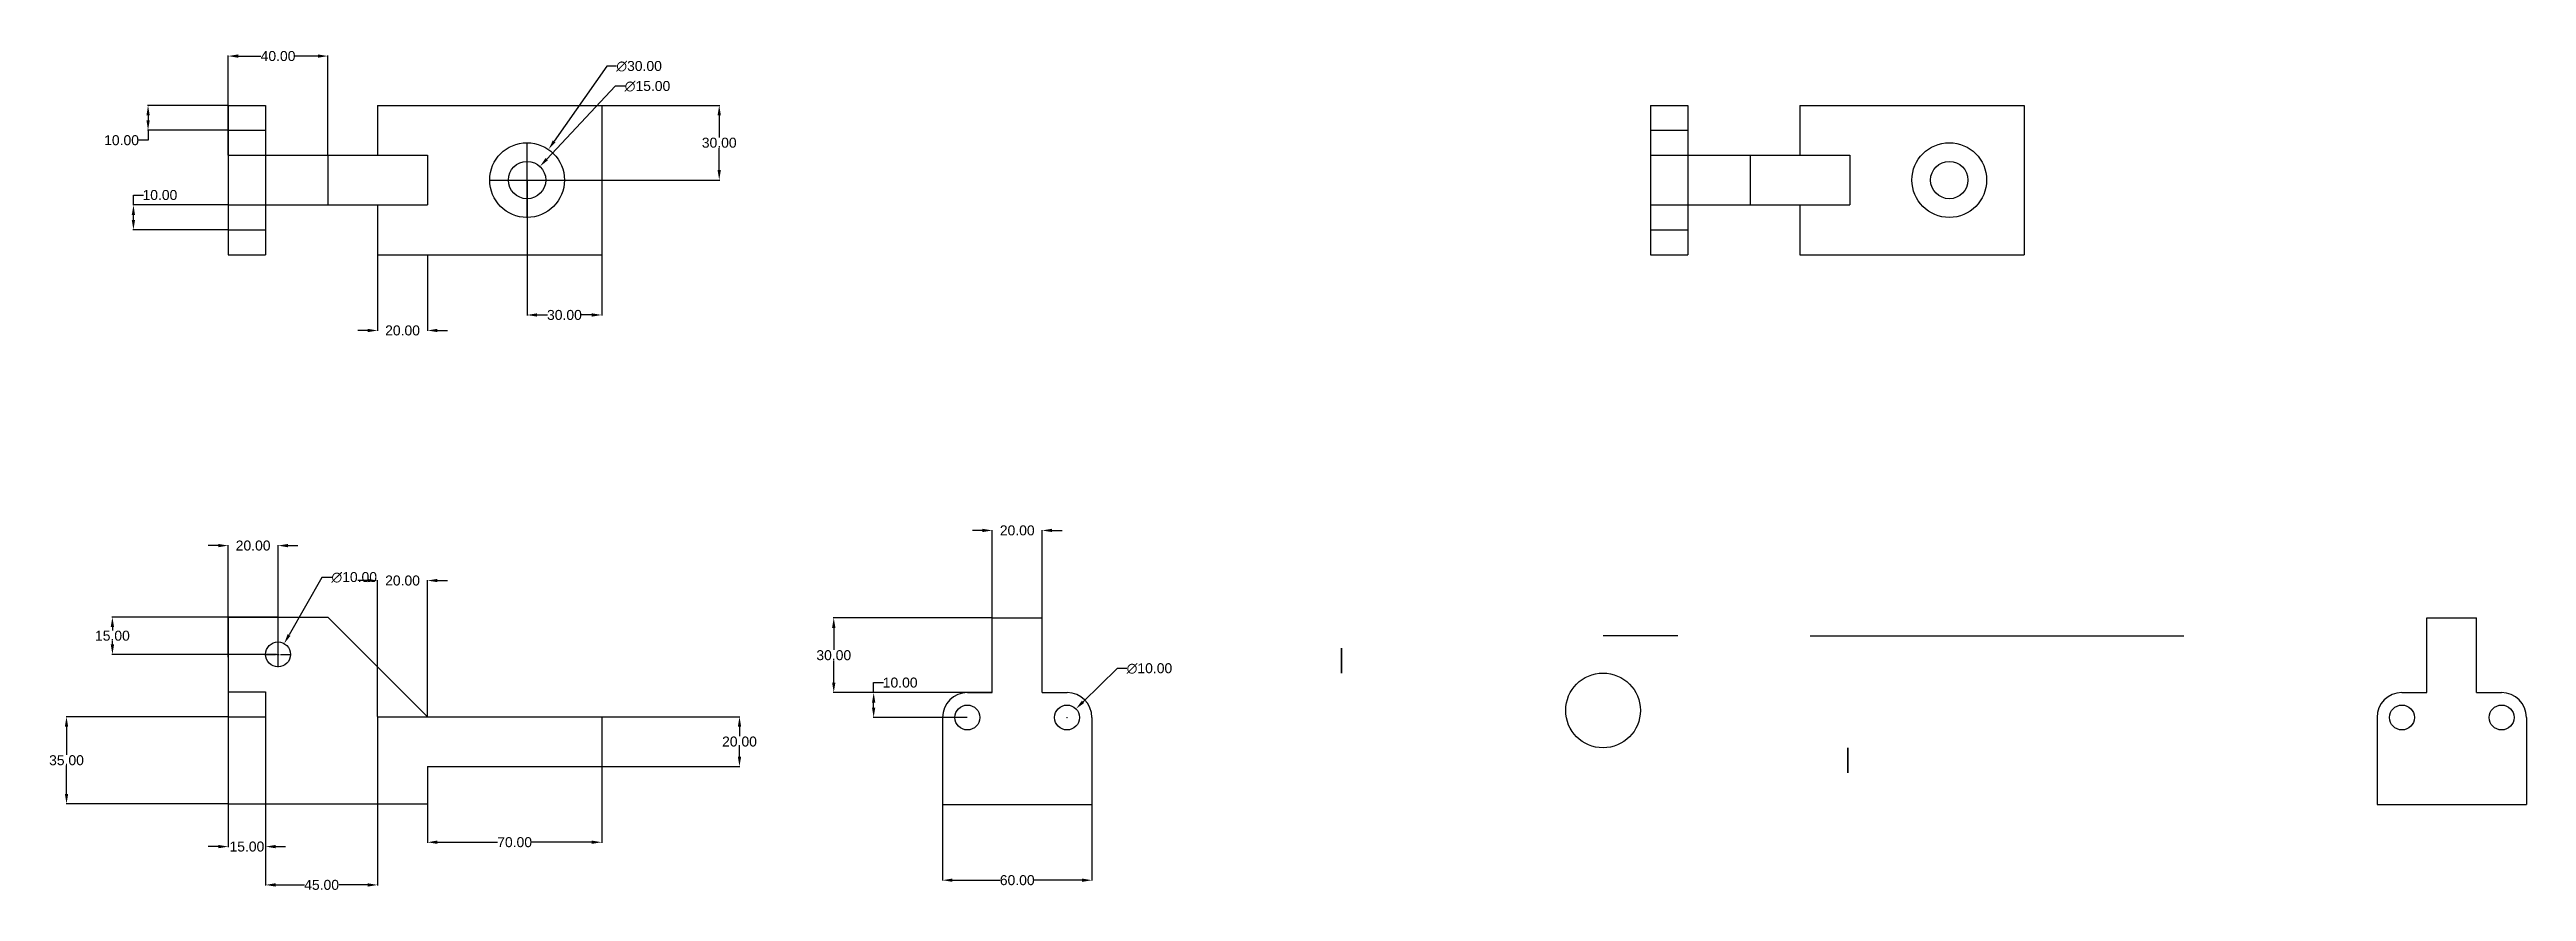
# Model space of a CAD drawing. Header units: millimetres. Extents: x 435 to 1430, y 198 to 536.
import ezdxf

# ---------------------------------------------------------------- set-up
doc = ezdxf.new("R2010")
doc.units = ezdxf.units.MM
doc.header["$MEASUREMENT"] = 0
doc.linetypes.add('CENTER2', pattern=[1.125, 0.75, -0.125, 0.125, -0.125])
doc.styles.get("Standard").update_dxf_attribs({"font": 'arial.ttf'})
doc.dimstyles.get("Standard").update_dxf_attribs({"dimtxt": 4, "dimasz": 4, "dimexe": 0.18, "dimexo": 0.0625, "dimgap": 0.09, "dimtad": 0, "dimtih": 1, "dimtoh": 1, "dimzin": 0, "dimdsep": 46, "dimtxsty": 'Standard', "dimcen": 0.09, "dimadec": 0, "dimazin": 0, "dimtfac": 1, "dimtofl": 0, "dimtmove": 0, "dimatfit": 3, "dimfxl": 1, "dimtolj": 1, "dimtzin": 0, "dimarcsym": 0})

# ---------------------------------------------------------------- blocks, each defined once
blk = doc.blocks.new('*D2')
at = {"color": 0, "lineweight": -2, "transparency": 16777216}
for p, q in [((626.86, 513.36), (704.13, 513.36)), ((703.95, 509.36), (703.95, 500.5)), ((703.95, 487.36), (703.95, 496.23)), ((626.86, 483.36), (704.13, 483.36))]:
    blk.add_line(p, q, dxfattribs=at)
at = {"color": 0, "transparency": 16777216}
for points in [[(703.28, 509.36), (704.62, 509.36), (703.95, 513.36)], [(703.28, 487.36), (704.62, 487.36), (703.95, 483.36)]]:
    blk.add_solid(points, dxfattribs=at)
at = {"layer": 'Defpoints', "color": 0, "transparency": 16777216}
for p in [(626.8, 513.36), (703.95, 513.36), (626.8, 483.36)]:
    blk.add_point(p, dxfattribs=at)
at = {"color": 0, "transparency": 16777216, "insert": (703.95, 498.36), "char_height": 4, "attachment_point": 5}
blk.add_mtext('\\A1;30.00', dxfattribs=at)
blk = doc.blocks.new('*D3')
at = {"color": 0, "lineweight": -2, "transparency": 16777216}
for p, q in [((626.8, 483.3), (626.8, 429.01)), ((656.8, 483.3), (656.8, 429.01)), ((630.8, 429.19), (634.97, 429.19)), ((652.8, 429.19), (648.63, 429.19))]:
    blk.add_line(p, q, dxfattribs=at)
at = {"color": 0, "transparency": 16777216}
for points in [[(630.8, 429.86), (630.8, 428.53), (626.8, 429.19)], [(652.8, 429.86), (652.8, 428.53), (656.8, 429.19)]]:
    blk.add_solid(points, dxfattribs=at)
at = {"layer": 'Defpoints', "color": 0, "transparency": 16777216}
for p in [(626.8, 483.36), (656.8, 483.36), (656.8, 429.19)]:
    blk.add_point(p, dxfattribs=at)
at = {"color": 0, "transparency": 16777216, "insert": (641.8, 429.19), "char_height": 4, "attachment_point": 5}
blk.add_mtext('\\A1;30.00', dxfattribs=at)
blk = doc.blocks.new('*D4')
at = {"color": 0, "lineweight": -2, "transparency": 16777216}
for p, q in [((566.8, 453.3), (566.8, 422.79)), ((586.8, 453.3), (586.8, 422.79)), ((562.8, 422.97), (558.8, 422.97)), ((590.8, 422.97), (594.8, 422.97))]:
    blk.add_line(p, q, dxfattribs=at)
at = {"color": 0, "transparency": 16777216}
for points in [[(562.8, 423.64), (562.8, 422.3), (566.8, 422.97)], [(590.8, 423.64), (590.8, 422.3), (586.8, 422.97)]]:
    blk.add_solid(points, dxfattribs=at)
at = {"layer": 'Defpoints', "color": 0, "transparency": 16777216}
for p in [(566.8, 453.36), (586.8, 453.36), (586.8, 422.97)]:
    blk.add_point(p, dxfattribs=at)
at = {"color": 0, "transparency": 16777216, "insert": (576.8, 422.97), "char_height": 4, "attachment_point": 5}
blk.add_mtext('\\A1;20.00', dxfattribs=at)
blk = doc.blocks.new('*D8')
at = {"color": 0, "lineweight": -2, "transparency": 16777216}
for p, q in [((658.77, 529.06), (637.69, 498.93)), ((662.77, 529.06), (658.77, 529.06)), ((626.71, 483.36), (626.89, 483.36)), ((626.8, 483.27), (626.8, 483.45))]:
    blk.add_line(p, q, dxfattribs=at)
at = {"color": 0, "transparency": 16777216}
blk.add_solid([(637.14, 499.31), (638.24, 498.55), (635.4, 495.65)], dxfattribs=at)
at = {"layer": 'Defpoints', "color": 0, "transparency": 16777216}
for p in [(635.4, 495.65), (618.2, 471.07)]:
    blk.add_point(p, dxfattribs=at)
at = {"color": 0, "transparency": 16777216, "insert": (671.78, 529.06), "char_height": 4, "attachment_point": 5}
blk.add_mtext('\\A1;∅30.00', dxfattribs=at)
blk = doc.blocks.new('*D9')
at = {"color": 0, "lineweight": -2, "transparency": 16777216}
for p, q in [((662.15, 521.02), (634.67, 491.75)), ((666.15, 521.02), (662.15, 521.02)), ((626.71, 483.36), (626.89, 483.36)), ((626.8, 483.27), (626.8, 483.45))]:
    blk.add_line(p, q, dxfattribs=at)
at = {"color": 0, "transparency": 16777216}
blk.add_solid([(634.18, 492.2), (635.15, 491.29), (631.93, 488.83)], dxfattribs=at)
at = {"layer": 'Defpoints', "color": 0, "transparency": 16777216}
for p in [(631.93, 488.83), (621.66, 477.89)]:
    blk.add_point(p, dxfattribs=at)
at = {"color": 0, "transparency": 16777216, "insert": (675.15, 521.02), "char_height": 4, "attachment_point": 5}
blk.add_mtext('\\A1;∅15.00', dxfattribs=at)
blk = doc.blocks.new('*D10')
at = {"color": 0, "lineweight": -2, "transparency": 16777216}
for p, q in [((506.74, 513.36), (474.44, 513.36)), ((474.62, 509.36), (474.62, 507.36)), ((474.62, 499.36), (470.62, 499.36)), ((506.74, 503.36), (474.44, 503.36)), ((474.62, 503.36), (474.62, 499.36))]:
    blk.add_line(p, q, dxfattribs=at)
at = {"color": 0, "transparency": 16777216}
for points in [[(473.96, 509.36), (475.29, 509.36), (474.62, 513.36)], [(473.96, 507.36), (475.29, 507.36), (474.62, 503.36)]]:
    blk.add_solid(points, dxfattribs=at)
at = {"layer": 'Defpoints', "color": 0, "transparency": 16777216}
for p in [(506.8, 513.36), (474.62, 503.36), (506.8, 503.36)]:
    blk.add_point(p, dxfattribs=at)
at = {"color": 0, "transparency": 16777216, "insert": (463.98, 499.36), "char_height": 4, "attachment_point": 5}
blk.add_mtext('\\A1;10.00', dxfattribs=at)
blk = doc.blocks.new('*D11')
at = {"color": 0, "lineweight": -2, "transparency": 16777216}
for p, q in [((506.74, 473.36), (468.56, 473.36)), ((468.74, 473.36), (468.74, 477.36)), ((468.74, 477.36), (472.74, 477.36)), ((468.74, 467.36), (468.74, 469.36)), ((506.74, 463.36), (468.56, 463.36))]:
    blk.add_line(p, q, dxfattribs=at)
at = {"color": 0, "transparency": 16777216}
for points in [[(468.07, 469.36), (469.4, 469.36), (468.74, 473.36)], [(468.07, 467.36), (469.4, 467.36), (468.74, 463.36)]]:
    blk.add_solid(points, dxfattribs=at)
at = {"layer": 'Defpoints', "color": 0, "transparency": 16777216}
for p in [(468.74, 473.36), (506.8, 473.36), (506.8, 463.36)]:
    blk.add_point(p, dxfattribs=at)
at = {"color": 0, "transparency": 16777216, "insert": (479.38, 477.36), "char_height": 4, "attachment_point": 5}
blk.add_mtext('\\A1;10.00', dxfattribs=at)
blk = doc.blocks.new('*D12')
at = {"color": 0, "lineweight": -2, "transparency": 16777216}
for p, q in [((506.8, 493.43), (506.8, 533.34)), ((510.8, 533.16), (519.88, 533.16)), ((542.8, 533.16), (533.71, 533.16)), ((546.8, 493.43), (546.8, 533.34))]:
    blk.add_line(p, q, dxfattribs=at)
at = {"color": 0, "transparency": 16777216}
for points in [[(510.8, 533.83), (510.8, 532.5), (506.8, 533.16)], [(542.8, 533.83), (542.8, 532.5), (546.8, 533.16)]]:
    blk.add_solid(points, dxfattribs=at)
at = {"layer": 'Defpoints', "color": 0, "transparency": 16777216}
for p in [(546.8, 533.16), (506.8, 493.36), (546.8, 493.36)]:
    blk.add_point(p, dxfattribs=at)
at = {"color": 0, "transparency": 16777216, "insert": (526.8, 533.16), "char_height": 4, "attachment_point": 5}
blk.add_mtext('\\A1;40.00', dxfattribs=at)
blk = doc.blocks.new('*U13')
at = {"color": 0, "linetype": 'CENTER2', "transparency": 16777216}
for p, q in [((-5.12, 0), (-1, 0)), ((0, 1), (0, 5.12)), ((1, 0), (5.12, 0)), ((0, -5.12), (0, -1))]:
    blk.add_line(p, q, dxfattribs=at)
at = {"color": 0, "linetype": 'Continuous', "transparency": 16777216}
for p, q in [((-0.5, 0), (0.5, 0)), ((0, -0.5), (0, 0.5))]:
    blk.add_line(p, q, dxfattribs=at)
blk = doc.blocks.new('*U14')
at = {"color": 0, "linetype": 'CENTER2', "transparency": 16777216}
for p, q in [((0, 3), (0, 15.12)), ((-15.12, 0), (-3, 0)), ((3, 0), (15.12, 0)), ((0, -15.12), (0, -3))]:
    blk.add_line(p, q, dxfattribs=at)
at = {"color": 0, "linetype": 'Continuous', "transparency": 16777216}
for p, q in [((-1.5, 0), (1.5, 0)), ((0, -1.5), (0, 1.5))]:
    blk.add_line(p, q, dxfattribs=at)
blk = doc.blocks.new('*U15')
at = {"color": 0, "linetype": 'CENTER2', "transparency": 16777216}
for p, q in [((-7.62, 0), (-1.5, 0)), ((0, 1.5), (0, 7.62)), ((1.5, 0), (7.62, 0)), ((0, -7.62), (0, -1.5))]:
    blk.add_line(p, q, dxfattribs=at)
at = {"color": 0, "linetype": 'Continuous', "transparency": 16777216}
for p, q in [((-0.75, 0), (0.75, 0)), ((0, -0.75), (0, 0.75))]:
    blk.add_line(p, q, dxfattribs=at)
blk = doc.blocks.new('*U17')
at = {"color": 0, "linetype": 'CENTER2', "transparency": 16777216}
for p, q in [((-5.12, 0), (-1, 0)), ((0, 1), (0, 5.12)), ((1, 0), (5.12, 0)), ((0, -5.12), (0, -1))]:
    blk.add_line(p, q, dxfattribs=at)
at = {"color": 0, "linetype": 'Continuous', "transparency": 16777216}
for p, q in [((-0.5, 0), (0.5, 0)), ((0, -0.5), (0, 0.5))]:
    blk.add_line(p, q, dxfattribs=at)
blk = doc.blocks.new('*D18')
at = {"color": 0, "lineweight": -2, "transparency": 16777216}
for p, q in [((506.74, 267.88), (441.69, 267.88)), ((441.87, 263.88), (441.87, 252.52)), ((441.87, 236.88), (441.87, 248.25)), ((506.74, 232.88), (441.69, 232.88))]:
    blk.add_line(p, q, dxfattribs=at)
at = {"color": 0, "transparency": 16777216}
for points in [[(441.21, 263.88), (442.54, 263.88), (441.87, 267.88)], [(441.21, 236.88), (442.54, 236.88), (441.87, 232.88)]]:
    blk.add_solid(points, dxfattribs=at)
at = {"layer": 'Defpoints', "color": 0, "transparency": 16777216}
for p in [(506.8, 267.88), (441.87, 232.88), (506.8, 232.88)]:
    blk.add_point(p, dxfattribs=at)
at = {"color": 0, "transparency": 16777216, "insert": (441.87, 250.38), "char_height": 4, "attachment_point": 5}
blk.add_mtext('\\A1;35.00', dxfattribs=at)
blk = doc.blocks.new('*D19')
at = {"color": 0, "lineweight": -2, "transparency": 16777216}
for p, q in [((506.8, 232.82), (506.8, 215.53)), ((521.8, 232.82), (521.8, 215.53)), ((502.8, 215.71), (498.8, 215.71)), ((525.8, 215.71), (529.8, 215.71))]:
    blk.add_line(p, q, dxfattribs=at)
at = {"color": 0, "transparency": 16777216}
for points in [[(502.8, 216.38), (502.8, 215.05), (506.8, 215.71)], [(525.8, 216.38), (525.8, 215.05), (521.8, 215.71)]]:
    blk.add_solid(points, dxfattribs=at)
at = {"layer": 'Defpoints', "color": 0, "transparency": 16777216}
for p in [(506.8, 232.88), (521.8, 232.88), (521.8, 215.71)]:
    blk.add_point(p, dxfattribs=at)
at = {"color": 0, "transparency": 16777216, "insert": (514.3, 215.71), "char_height": 4, "attachment_point": 5}
blk.add_mtext('\\A1;15.00', dxfattribs=at)
blk = doc.blocks.new('*D20')
at = {"color": 0, "lineweight": -2, "transparency": 16777216}
for p, q in [((521.8, 232.82), (521.8, 200.15)), ((566.8, 232.82), (566.8, 200.15)), ((525.8, 200.33), (537.38, 200.33)), ((562.8, 200.33), (551.21, 200.33))]:
    blk.add_line(p, q, dxfattribs=at)
at = {"color": 0, "transparency": 16777216}
for points in [[(525.8, 200.99), (525.8, 199.66), (521.8, 200.33)], [(562.8, 200.99), (562.8, 199.66), (566.8, 200.33)]]:
    blk.add_solid(points, dxfattribs=at)
at = {"layer": 'Defpoints', "color": 0, "transparency": 16777216}
for p in [(521.8, 232.88), (566.8, 232.88), (566.8, 200.33)]:
    blk.add_point(p, dxfattribs=at)
at = {"color": 0, "transparency": 16777216, "insert": (544.3, 200.33), "char_height": 4, "attachment_point": 5}
blk.add_mtext('\\A1;45.00', dxfattribs=at)
blk = doc.blocks.new('*D21')
at = {"color": 0, "lineweight": -2, "transparency": 16777216}
for p, q in [((562.8, 322.55), (558.8, 322.55)), ((566.8, 267.94), (566.8, 322.73)), ((586.8, 267.94), (586.8, 322.73)), ((590.8, 322.55), (594.8, 322.55))]:
    blk.add_line(p, q, dxfattribs=at)
at = {"color": 0, "transparency": 16777216}
for points in [[(562.8, 323.22), (562.8, 321.89), (566.8, 322.55)], [(590.8, 323.22), (590.8, 321.89), (586.8, 322.55)]]:
    blk.add_solid(points, dxfattribs=at)
at = {"layer": 'Defpoints', "color": 0, "transparency": 16777216}
for p in [(586.8, 322.55), (566.8, 267.88), (586.8, 267.88)]:
    blk.add_point(p, dxfattribs=at)
at = {"color": 0, "transparency": 16777216, "insert": (576.8, 322.55), "char_height": 4, "attachment_point": 5}
blk.add_mtext('\\A1;20.00', dxfattribs=at)
blk = doc.blocks.new('*D22')
at = {"color": 0, "lineweight": -2, "transparency": 16777216}
for p, q in [((586.8, 247.82), (586.8, 217.29)), ((656.8, 247.82), (656.8, 217.29)), ((590.8, 217.47), (614.98, 217.47)), ((652.8, 217.47), (628.61, 217.47))]:
    blk.add_line(p, q, dxfattribs=at)
at = {"color": 0, "transparency": 16777216}
for points in [[(590.8, 218.14), (590.8, 216.81), (586.8, 217.47)], [(652.8, 218.14), (652.8, 216.81), (656.8, 217.47)]]:
    blk.add_solid(points, dxfattribs=at)
at = {"layer": 'Defpoints', "color": 0, "transparency": 16777216}
for p in [(586.8, 247.88), (656.8, 247.88), (656.8, 217.47)]:
    blk.add_point(p, dxfattribs=at)
at = {"color": 0, "transparency": 16777216, "insert": (621.8, 217.47), "char_height": 4, "attachment_point": 5}
blk.add_mtext('\\A1;70.00', dxfattribs=at)
blk = doc.blocks.new('*D23')
at = {"color": 0, "lineweight": -2, "transparency": 16777216}
for p, q in [((656.86, 267.88), (712.27, 267.88)), ((712.09, 263.88), (712.09, 260.01)), ((712.09, 251.88), (712.09, 255.75)), ((656.86, 247.88), (712.27, 247.88))]:
    blk.add_line(p, q, dxfattribs=at)
at = {"color": 0, "transparency": 16777216}
for points in [[(711.42, 263.88), (712.76, 263.88), (712.09, 267.88)], [(711.42, 251.88), (712.76, 251.88), (712.09, 247.88)]]:
    blk.add_solid(points, dxfattribs=at)
at = {"layer": 'Defpoints', "color": 0, "transparency": 16777216}
for p in [(656.8, 267.88), (656.8, 247.88), (712.09, 247.88)]:
    blk.add_point(p, dxfattribs=at)
at = {"color": 0, "transparency": 16777216, "insert": (712.09, 257.88), "char_height": 4, "attachment_point": 5}
blk.add_mtext('\\A1;20.00', dxfattribs=at)
blk = doc.blocks.new('*D24')
at = {"color": 0, "lineweight": -2, "transparency": 16777216}
for p, q in [((502.8, 336.59), (498.8, 336.59)), ((506.8, 291.8), (506.8, 336.77)), ((526.8, 291.8), (526.8, 336.77)), ((530.8, 336.59), (534.8, 336.59))]:
    blk.add_line(p, q, dxfattribs=at)
at = {"color": 0, "transparency": 16777216}
for points in [[(502.8, 337.25), (502.8, 335.92), (506.8, 336.59)], [(530.8, 337.25), (530.8, 335.92), (526.8, 336.59)]]:
    blk.add_solid(points, dxfattribs=at)
at = {"layer": 'Defpoints', "color": 0, "transparency": 16777216}
for p in [(526.8, 336.59), (506.8, 291.74), (526.8, 291.74)]:
    blk.add_point(p, dxfattribs=at)
at = {"color": 0, "transparency": 16777216, "insert": (516.8, 336.59), "char_height": 4, "attachment_point": 5}
blk.add_mtext('\\A1;20.00', dxfattribs=at)
blk = doc.blocks.new('*D25')
at = {"color": 0, "lineweight": -2, "transparency": 16777216}
for p, q in [((526.74, 307.88), (460.12, 307.88)), ((460.3, 303.88), (460.3, 302.51)), ((526.24, 292.88), (460.12, 292.88)), ((460.3, 296.88), (460.3, 298.25))]:
    blk.add_line(p, q, dxfattribs=at)
at = {"color": 0, "transparency": 16777216}
for points in [[(459.63, 303.88), (460.97, 303.88), (460.3, 307.88)], [(459.63, 296.88), (460.97, 296.88), (460.3, 292.88)]]:
    blk.add_solid(points, dxfattribs=at)
at = {"layer": 'Defpoints', "color": 0, "transparency": 16777216}
for p in [(460.3, 307.88), (526.8, 307.88), (526.3, 292.88)]:
    blk.add_point(p, dxfattribs=at)
at = {"color": 0, "transparency": 16777216, "insert": (460.3, 300.38), "char_height": 4, "attachment_point": 5}
blk.add_mtext('\\A1;15.00', dxfattribs=at)
blk = doc.blocks.new('*D26')
at = {"color": 0, "lineweight": -2, "transparency": 16777216}
for p, q in [((544.38, 323.83), (531.24, 300.71)), ((548.38, 323.83), (544.38, 323.83)), ((526.71, 292.88), (526.89, 292.88)), ((526.8, 292.79), (526.8, 292.97))]:
    blk.add_line(p, q, dxfattribs=at)
at = {"color": 0, "transparency": 16777216}
blk.add_solid([(530.66, 301.04), (531.82, 300.38), (529.27, 297.23)], dxfattribs=at)
at = {"layer": 'Defpoints', "color": 0, "transparency": 16777216}
for p in [(524.33, 288.53), (529.27, 297.23)]:
    blk.add_point(p, dxfattribs=at)
at = {"color": 0, "transparency": 16777216, "insert": (557.39, 323.83), "char_height": 4, "attachment_point": 5}
blk.add_mtext('\\A1;∅10.00', dxfattribs=at)
blk = doc.blocks.new('*D27')
at = {"color": 0, "lineweight": -2, "transparency": 16777216}
for p, q in [((863.68, 287.22), (850.04, 273.85)), ((867.68, 287.22), (863.68, 287.22)), ((843.52, 267.56), (843.7, 267.56)), ((843.61, 267.47), (843.61, 267.65))]:
    blk.add_line(p, q, dxfattribs=at)
at = {"color": 0, "transparency": 16777216}
blk.add_solid([(849.57, 274.33), (850.5, 273.38), (847.18, 271.05)], dxfattribs=at)
at = {"layer": 'Defpoints', "color": 0, "transparency": 16777216}
for p in [(847.18, 271.05), (840.03, 264.06)]:
    blk.add_point(p, dxfattribs=at)
at = {"color": 0, "transparency": 16777216, "insert": (876.69, 287.22), "char_height": 4, "attachment_point": 5}
blk.add_mtext('\\A1;∅10.00', dxfattribs=at)
blk = doc.blocks.new('*D28')
at = {"color": 0, "lineweight": -2, "transparency": 16777216}
for p, q in [((809.61, 342.67), (805.61, 342.67)), ((813.61, 307.62), (813.61, 342.85)), ((833.61, 307.62), (833.61, 342.85)), ((837.61, 342.67), (841.61, 342.67))]:
    blk.add_line(p, q, dxfattribs=at)
at = {"color": 0, "transparency": 16777216}
for points in [[(809.61, 343.34), (809.61, 342.01), (813.61, 342.67)], [(837.61, 343.34), (837.61, 342.01), (833.61, 342.67)]]:
    blk.add_solid(points, dxfattribs=at)
at = {"layer": 'Defpoints', "color": 0, "transparency": 16777216}
for p in [(833.61, 342.67), (813.61, 307.56), (833.61, 307.56)]:
    blk.add_point(p, dxfattribs=at)
at = {"color": 0, "transparency": 16777216, "insert": (823.61, 342.67), "char_height": 4, "attachment_point": 5}
blk.add_mtext('\\A1;20.00', dxfattribs=at)
blk = doc.blocks.new('*D29')
at = {"color": 0, "lineweight": -2, "transparency": 16777216}
for p, q in [((813.54, 307.56), (749.76, 307.56)), ((749.94, 303.56), (749.94, 294.69)), ((749.94, 281.56), (749.94, 290.42)), ((813.54, 277.56), (749.76, 277.56))]:
    blk.add_line(p, q, dxfattribs=at)
at = {"color": 0, "transparency": 16777216}
for points in [[(749.27, 303.56), (750.6, 303.56), (749.94, 307.56)], [(749.27, 281.56), (750.6, 281.56), (749.94, 277.56)]]:
    blk.add_solid(points, dxfattribs=at)
at = {"layer": 'Defpoints', "color": 0, "transparency": 16777216}
for p in [(813.61, 307.56), (749.94, 277.56), (813.61, 277.56)]:
    blk.add_point(p, dxfattribs=at)
at = {"color": 0, "transparency": 16777216, "insert": (749.94, 292.56), "char_height": 4, "attachment_point": 5}
blk.add_mtext('\\A1;30.00', dxfattribs=at)
blk = doc.blocks.new('*D30')
at = {"color": 0, "lineweight": -2, "transparency": 16777216}
for p, q in [((793.61, 232.49), (793.61, 202.04)), ((853.61, 232.49), (853.61, 202.04)), ((797.61, 202.22), (816.76, 202.22)), ((849.61, 202.22), (830.45, 202.22))]:
    blk.add_line(p, q, dxfattribs=at)
at = {"color": 0, "transparency": 16777216}
for points in [[(797.61, 202.89), (797.61, 201.55), (793.61, 202.22)], [(849.61, 202.89), (849.61, 201.55), (853.61, 202.22)]]:
    blk.add_solid(points, dxfattribs=at)
at = {"layer": 'Defpoints', "color": 0, "transparency": 16777216}
for p in [(793.61, 232.56), (853.61, 232.56), (853.61, 202.22)]:
    blk.add_point(p, dxfattribs=at)
at = {"color": 0, "transparency": 16777216, "insert": (823.61, 202.22), "char_height": 4, "attachment_point": 5}
blk.add_mtext('\\A1;60.00', dxfattribs=at)
blk = doc.blocks.new('*D31')
at = {"color": 0, "lineweight": -2, "transparency": 16777216}
for p, q in [((765.96, 277.56), (765.96, 281.56)), ((765.96, 281.56), (769.96, 281.56)), ((803.54, 277.56), (765.78, 277.56)), ((765.96, 271.56), (765.96, 273.56)), ((803.54, 267.56), (765.78, 267.56))]:
    blk.add_line(p, q, dxfattribs=at)
at = {"color": 0, "transparency": 16777216}
for points in [[(765.29, 273.56), (766.63, 273.56), (765.96, 277.56)], [(765.29, 271.56), (766.63, 271.56), (765.96, 267.56)]]:
    blk.add_solid(points, dxfattribs=at)
at = {"layer": 'Defpoints', "color": 0, "transparency": 16777216}
for p in [(765.96, 277.56), (803.61, 277.56), (803.61, 267.56)]:
    blk.add_point(p, dxfattribs=at)
at = {"color": 0, "transparency": 16777216, "insert": (776.6, 281.56), "char_height": 4, "attachment_point": 5}
blk.add_mtext('\\A1;10.00', dxfattribs=at)

msp = doc.modelspace()

# ---------------------------------------------------------------- linework, layer by layer
for p, q in [((506.798, 513.363), (506.798, 453.363)), ((506.798, 513.363), (521.798, 513.363)), ((521.798, 513.363), (521.798, 453.363)), ((566.798, 513.363), (656.798, 513.363)), ((566.798, 513.363), (566.798, 493.363)), ((566.798, 513.363), (586.798, 513.363)), ((656.798, 513.363), (656.798, 453.363)), ((1077.848, 513.363), (1092.848, 513.363)), ((1077.848, 513.363), (1077.848, 453.363)), ((1092.848, 513.363), (1092.848, 453.363)), ((1137.848, 513.363), (1157.848, 513.363)), ((1137.848, 513.363), (1227.848, 513.363)), ((1137.848, 513.363), (1137.848, 493.363)), ((1227.848, 513.363), (1227.848, 453.363)), ((506.798, 503.363), (521.798, 503.363)), ((1077.848, 503.363), (1092.848, 503.363)), ((506.798, 493.363), (586.798, 493.363)), ((546.798, 493.363), (546.798, 473.363)), ((586.798, 493.363), (586.798, 473.363)), ((1077.848, 493.363), (1157.848, 493.363)), ((1117.848, 493.363), (1117.848, 473.363)), ((1157.848, 493.363), (1157.848, 473.363)), ((506.798, 473.363), (586.798, 473.363)), ((566.798, 473.363), (566.798, 453.363)), ((1077.848, 473.363), (1157.848, 473.363)), ((1137.848, 473.363), (1137.848, 453.363)), ((506.798, 463.363), (521.798, 463.363)), ((1077.848, 463.363), (1092.848, 463.363)), ((506.798, 453.363), (521.798, 453.363)), ((566.798, 453.363), (656.798, 453.363)), ((566.798, 453.363), (586.798, 453.363)), ((656.798, 456.158), (656.798, 453.363)), ((1077.848, 453.363), (1092.848, 453.363)), ((1137.848, 453.363), (1157.848, 453.363)), ((1137.848, 453.363), (1227.848, 453.363)), ((506.798, 307.882), (506.798, 232.882)), ((506.798, 307.882), (546.798, 307.882)), ((546.798, 307.882), (586.798, 267.882)), ((813.605, 277.556), (813.605, 307.556)), ((813.605, 307.556), (833.605, 307.556)), ((833.605, 277.556), (833.605, 307.556)), ((1088.816, 300.382, 27.5), (1058.816, 300.382, 27.5)), ((1389.595, 307.556), (1409.595, 307.556)), ((1389.595, 277.556), (1389.595, 307.556)), ((1409.595, 277.556), (1409.595, 307.556)), ((506.798, 277.882), (521.798, 277.882)), ((521.798, 277.882), (521.798, 232.882)), ((803.605, 277.556), (813.605, 277.556)), ((833.605, 277.556), (843.605, 277.556)), ((1379.595, 277.556), (1389.595, 277.556)), ((1409.595, 277.556), (1419.595, 277.556)), ((506.798, 267.882), (521.798, 267.882)), ((566.798, 267.882), (566.798, 232.882)), ((566.798, 267.882), (656.798, 267.882)), ((656.798, 267.882), (656.798, 247.882)), ((793.605, 267.556), (793.605, 232.556)), ((853.605, 267.556), (853.605, 232.556)), ((1369.595, 267.556), (1369.595, 232.556)), ((1429.595, 267.556), (1429.595, 232.556)), ((586.798, 247.882), (656.798, 247.882)), ((586.798, 247.882), (586.798, 232.882)), ((506.798, 232.882), (586.798, 232.882)), ((793.605, 232.556), (853.605, 232.556)), ((1369.595, 232.556), (1429.595, 232.556))]:
    msp.add_line(p, q)
at = {"extrusion": (0, -1, 6.12323e-17)}
for p, q in [((1142.054, 300.382, -7.5), (1222.054, 300.382, -7.5)), ((1142.054, 300.382, 27.5), (1157.054, 300.382, 27.5)), ((1142.054, 300.382, 37.5), (1157.054, 300.382, 37.5)), ((1157.054, 300.382, 37.5), (1157.054, 300.382, -7.5)), ((1202.054, 300.382, 27.5), (1202.054, 300.382, -7.5)), ((1202.054, 300.382, 27.5), (1292.054, 300.382, 27.5)), ((1222.054, 300.382, 7.5), (1222.054, 300.382, -7.5)), ((1222.054, 300.382, 7.5), (1292.054, 300.382, 7.5)), ((1292.054, 300.382, 27.5), (1292.054, 300.382, 7.5))]:
    msp.add_line(p, q, dxfattribs=at)
for centre, radius in [((626.798, 483.363), 15), ((1197.848, 483.363), 15), ((626.798, 483.363), 7.5), ((1197.848, 483.363), 7.5), ((526.798, 292.882), 5), ((1058.816, 270.382, 27.5), 15), ((803.605, 267.556), 5), ((843.605, 267.556), 5), ((1379.595, 267.556), 5), ((1419.595, 267.556), 5)]:
    msp.add_circle(centre, radius)
at = {"extrusion": (1, 0, 0)}
msp.add_circle((290.382, 27.5, 953.816), 5, dxfattribs=at)
at = {"extrusion": (1, 3.97789e-31, 6.49639e-15)}
msp.add_circle((250.382, 27.5, 1157.054), 5, dxfattribs=at)
for centre, start, end in [((803.605, 267.556), 90, 180), ((843.605, 267.556), 0, 90), ((1379.595, 267.556), 90, 180), ((1419.595, 267.556), 0, 90)]:
    msp.add_arc(centre, 10, start, end)

# ---------------------------------------------------------------- block references
at = {"linetype": 'CENTER2'}
for name, p in [('*U14', (626.798, 483.363)), ('*U15', (626.798, 483.363)), ('*U13', (526.798, 292.882))]:
    msp.add_blockref(name, p, dxfattribs=at)
at = {"linetype": 'CENTER2', "extrusion": (0, -1, 0)}
msp.add_blockref('*U17', (1162.054, 52.5, -300.382), dxfattribs=at)

# ---------------------------------------------------------------- dimensions: what is measured, and where the dimension line sits
for base, p1, p2, picture, middle in [((546.798, 533.163), (506.798, 493.363), (546.798, 493.363), '*D12', (526.798, 533.163)), ((656.798, 429.195), (626.798, 483.363), (656.798, 483.363), '*D3', (641.798, 429.195)), ((586.798, 422.969), (566.798, 453.363), (586.798, 453.363), '*D4', (576.798, 422.969)), ((526.798, 336.586), (506.798, 291.739), (526.798, 291.739), '*D24', (516.798, 336.586)), ((833.605, 342.673), (813.605, 307.556), (833.605, 307.556), '*D28', (823.605, 342.673)), ((586.798, 322.554), (566.798, 267.882), (586.798, 267.882), '*D21', (576.798, 322.554)), ((656.798, 217.472), (586.798, 247.882), (656.798, 247.882), '*D22', (621.798, 217.472)), ((521.798, 215.714), (506.798, 232.882), (521.798, 232.882), '*D19', (514.298, 215.714)), ((566.798, 200.325), (521.798, 232.882), (566.798, 232.882), '*D20', (544.298, 200.325)), ((853.605, 202.219), (793.605, 232.556), (853.605, 232.556), '*D30', (823.605, 202.219))]:
    dim = msp.add_linear_dim(base=base, p1=p1, p2=p2, dimstyle='Standard')
    dim.commit()
    dim.dimension.update_dxf_attribs({"geometry": picture, "text_midpoint": middle})
for p1, p2, picture, middle in [((618.199, 471.072), (635.396, 495.654), '*D8', (671.779, 529.065)), ((621.665, 477.895), (631.93, 488.832), '*D9', (675.154, 521.023)), ((524.328, 288.534), (529.267, 297.229), '*D26', (557.386, 323.831)), ((840.033, 264.057), (847.177, 271.054), '*D27', (876.69, 287.219))]:
    dim = msp.add_diameter_dim_2p(p1=p1, p2=p2, dimstyle='Standard')
    dim.commit()
    dim.dimension.update_dxf_attribs({"geometry": picture, "text_midpoint": middle, "dimtype": 163})
for base, p1, p2, picture, middle in [((474.624, 503.363), (506.798, 513.363), (506.798, 503.363), '*D10', (463.98, 499.363)), ((703.95, 513.363), (626.798, 483.363), (626.798, 513.363), '*D2', (703.95, 498.363)), ((468.738, 473.363), (506.798, 463.363), (506.798, 473.363), '*D11', (479.382, 477.363)), ((460.299, 307.882), (526.298, 292.882), (526.798, 307.882), '*D25', (460.299, 300.382)), ((749.936, 277.556), (813.605, 307.556), (813.605, 277.556), '*D29', (749.936, 292.556)), ((765.959, 277.556), (803.605, 267.556), (803.605, 277.556), '*D31', (776.603, 281.556)), ((441.874, 232.882), (506.798, 267.882), (506.798, 232.882), '*D18', (441.874, 250.382)), ((712.092, 247.882), (656.798, 267.882), (656.798, 247.882), '*D23', (712.092, 257.882))]:
    dim = msp.add_linear_dim(base=base, p1=p1, p2=p2, angle=90, dimstyle='Standard')
    dim.commit()
    dim.dimension.update_dxf_attribs({"geometry": picture, "text_midpoint": middle})

doc.saveas('drawing.dxf')
